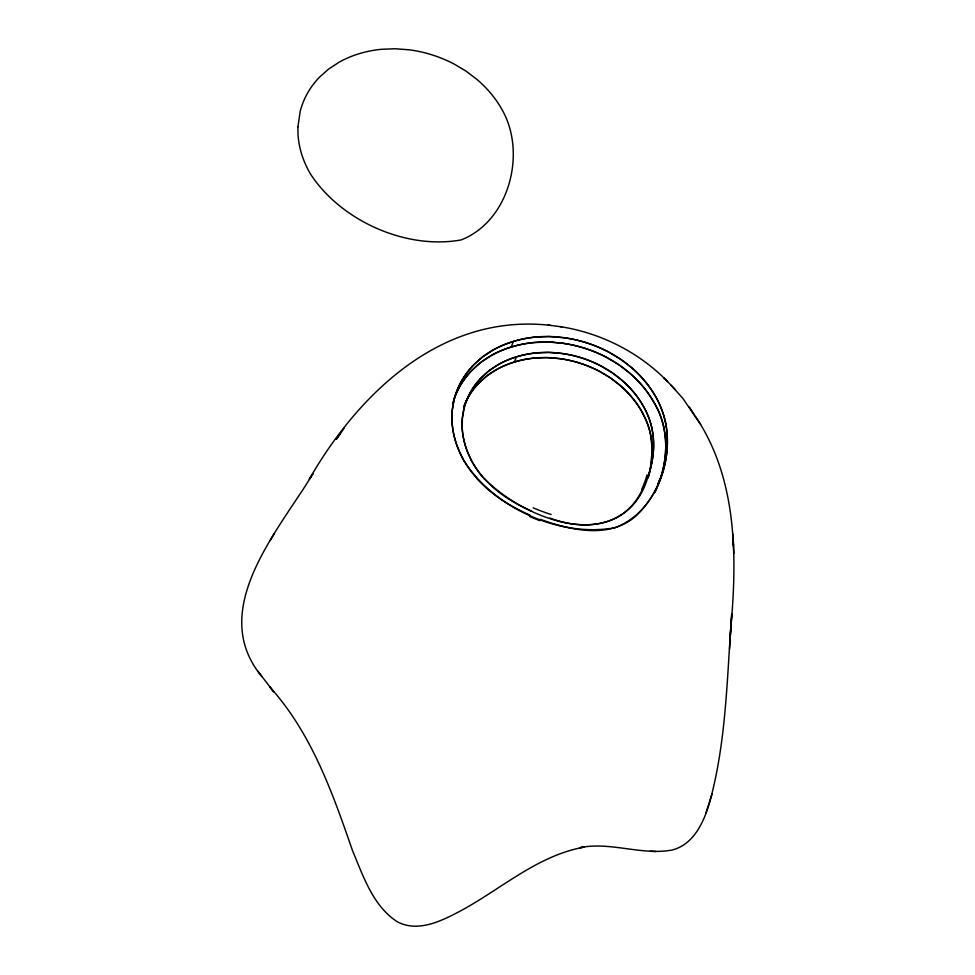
<?xml version="1.0" encoding="UTF-8"?>
<svg xmlns="http://www.w3.org/2000/svg" width="975" height="975" viewBox="0 0 975 975"><rect width="100%" height="100%" fill="white"/><g stroke="black" fill="none" stroke-linecap="round" stroke-linejoin="round"><path stroke-width="1.46" d="M729.532 649.216L731.043 623.415C726.923 682.549 725.693 742.718 710.214 800.28C704.632 820.389 694.407 844.496 672.007 850.054C641.367 855.611 610.716 841.449 579.942 847.641L584.403 847.08C537.627 855.416 501.528 888.773 460.785 910.784C441.833 920.827 417.8 933.075 396.837 921.497C372.779 905.495 363.261 876.196 352.584 850.785C332.487 792.797 311.671 733.395 269.831 686.985L273.67 691.811L260.057 674.054M730.238 637.504L731.75 613.641L730.872 627.266C737.246 555.811 737.027 478.006 695.346 416.252M650.167 469.865L652.299 449.792L650.362 433.229M650.008 470.547C654.213 452.632 652.714 433.217 644.487 416.63A99.401 81.522 18.2 0 0 620.197 385.466L610.313 377.873L599.479 371.365A99.401 81.522 18.2 0 0 559.065 358.532L546.487 357.593L534.068 358.093M649.228 473.74L649.85 471.157M649.118 474.179L649.716 471.766M649.521 471.668C653.823 457.47 655.054 442.138 651.714 427.598M648.156 477.567L648.875 475.02M648.082 477.799L648.777 475.386M712.091 793.906L705.827 813.296M648.314 475.41C655.639 454.703 655.822 430.987 645.877 411.097M658.283 484.563C665.303 466.257 668.021 445.904 663.585 426.648M659.758 480.468C668.009 457.165 668.228 430.462 657.016 408.074A111.223 91.223 18.2 0 0 629.826 373.193L618.772 364.699L606.645 357.423A111.223 91.223 18.2 0 0 561.429 343.066L547.353 342.006L533.471 342.578A111.126 91.138 18.2 0 0 511.339 346.99A111.126 91.138 18.2 0 0 491.376 355.436L480.87 362.334L471.717 370.488A111.223 91.223 18.2 0 0 452.79 403.309M511.339 346.978L513.143 341.506A109.029 89.42 18.2 0 1 555.116 336.741M648.29 475.483C635.834 522.941 591.143 534.02 549.876 518.018M657.747 485.891L654.944 492.497M514.3 362.042L516.47 356.838M642.245 489.779C611.093 555.128 518.98 516.104 482.479 476.58A94.136 77.208 18.2 0 1 475.459 467.11L473.387 463.832A98.804 81.035 18.2 0 1 462.247 428.878L462.357 418.299L464.149 407.989A98.804 81.035 18.2 0 1 481.272 377.715L489.401 370.476L498.737 364.345A98.719 80.962 18.2 0 1 535.982 352.95M550.363 325.357C442.394 313.06 359.202 392.316 309.27 479.237L312.951 473.753C278.631 530.619 206.846 609.923 261.8 676.54M270.258 540.516L274.06 533.825M344.017 428.403L336.229 439.384L340.458 433.461M471.888 366.746L478.615 360.165M470.084 372.231L476.812 365.649A109.029 89.42 18.2 0 1 511.363 347.027A109.029 89.42 18.2 0 1 553.325 342.213M479.822 379.263L485.794 373.413A96.854 79.438 18.2 0 1 516.482 356.874A96.854 79.438 18.2 0 1 553.763 352.597M477.421 384.601L483.442 378.714A97.439 79.913 18.2 0 1 514.312 362.078A97.439 79.913 18.2 0 1 551.813 357.776M478.883 383.041L487.061 375.753L496.458 369.598A99.316 81.449 18.2 0 1 533.934 358.142M535.263 337.094L549.157 336.533L563.233 337.582A111.223 91.223 18.2 0 1 608.437 351.951L620.575 359.214L631.642 367.721A111.223 91.223 18.2 0 1 658.807 402.59M536.128 352.913L548.462 352.414L560.966 353.34A98.804 81.035 18.2 0 1 601.124 366.112L611.91 372.572L621.733 380.116A98.804 81.035 18.2 0 1 645.864 411.097M650.276 851.273L655.931 851.541M555.116 336.777L566.012 337.972M553.325 342.249L564.208 343.444M553.763 352.633L563.44 353.693M551.813 357.813L561.551 358.873A98.536 80.815 18.2 0 1 605.353 374.68A95.562 78.378 18.2 0 1 622.696 387.709A99.718 81.778 18.2 0 1 642.598 412.961M559.857 326.588C600.393 332.755 639.015 352.17 667.619 381.615M547.889 325.053L561.661 326.82M540.321 519.322C570.424 530.278 609.412 539.358 636.078 515.885C660.892 492.192 672.348 454.716 665.389 421.163M535.117 337.143A111.126 91.138 18.2 0 0 493.179 349.964L482.674 356.862L473.521 365.003A111.223 91.223 18.2 0 0 454.253 399.092L452.217 410.694L452.095 422.614A111.223 91.223 18.2 0 0 464.661 461.955C495.19 508.706 560.223 537.7 615.164 527.719C661.598 509.596 679.526 445.916 658.82 402.59M531.546 511.107C514.008 503.417 497.311 493.033 484.38 478.762M530.107 515.178C510.376 506.513 491.571 494.825 477.019 478.762M671.19 385.357L682.756 398.263L700.635 424.43M663.756 377.678L675.48 389.756M258.18 671.361L259.947 673.883M689.386 407.111L694.31 414.741M462.382 457.897L464.831 462.272M658.966 402.919L656.711 398.482A111.577 91.504 18.2 0 0 634.432 370.22A106.933 87.701 18.2 0 0 615.03 355.656A110.26 90.431 18.2 0 0 566.012 338.045M654.908 403.967L657.174 408.391M733.834 553.41L732.944 534.276L733.493 546.061M478.579 360.141A109.029 89.42 18.2 0 1 513.167 341.555M471.949 366.795A110.26 90.431 18.2 0 0 452.571 407.465A109.005 89.395 18.2 0 0 462.552 457.848M477.177 478.664A106.726 87.47 18.3 0 1 464.99 462.211M539.76 520.626A199.034 181.009 9.4 0 1 529.486 516.433M658.82 402.955A106.726 87.348 18.7 0 1 665.267 421.176M564.208 343.517A110.26 90.431 18.2 0 1 615.554 362.566A109.005 89.395 18.2 0 1 654.737 404.016M657.321 408.354A106.726 87.592 18.1 0 1 663.695 426.636M659.222 480.212A199.046 156.061 36.1 0 1 657.796 484.38M453.887 399.677A110.26 90.431 18.2 0 1 470.157 372.279M463.783 406.819A99.401 81.522 18.2 0 1 478.896 383.041M464.283 405.295A97.939 80.328 18.2 0 1 477.397 384.577M642.452 413.01A95.623 78.268 18.7 0 1 650.252 433.241M563.44 353.657A97.366 79.865 18.2 0 1 646.072 411.365A94.807 77.805 18.1 0 1 651.812 427.586M647.071 474.862A170.479 133.66 36.1 0 1 641.696 489.474M551.119 514.495A170.467 147.773 11.7 0 1 533.203 507.829M484.222 478.859A95.05 78.183 17.8 0 1 471.242 460.273M471.376 460.224A99.121 81.303 18.2 0 1 462.491 431.791A95.306 78.158 18.2 0 1 462.967 413.424A97.939 80.328 18.2 0 1 479.883 379.299M297.899 126.86L298.021 134.83A111.223 91.223 18.2 0 0 310.586 174.172C341.128 220.923 406.148 249.917 461.09 239.935C507.536 221.812 525.464 158.133 504.745 114.818A111.223 91.223 18.2 0 0 477.567 79.938L466.513 71.443L454.374 64.167A111.223 91.223 18.2 0 0 409.171 49.81L395.094 48.75L381.201 49.323A111.223 91.223 18.2 0 0 339.117 62.193L328.599 69.079L319.447 77.232A111.223 91.223 18.2 0 0 300.19 111.308L297.899 126.86"/></g></svg>
